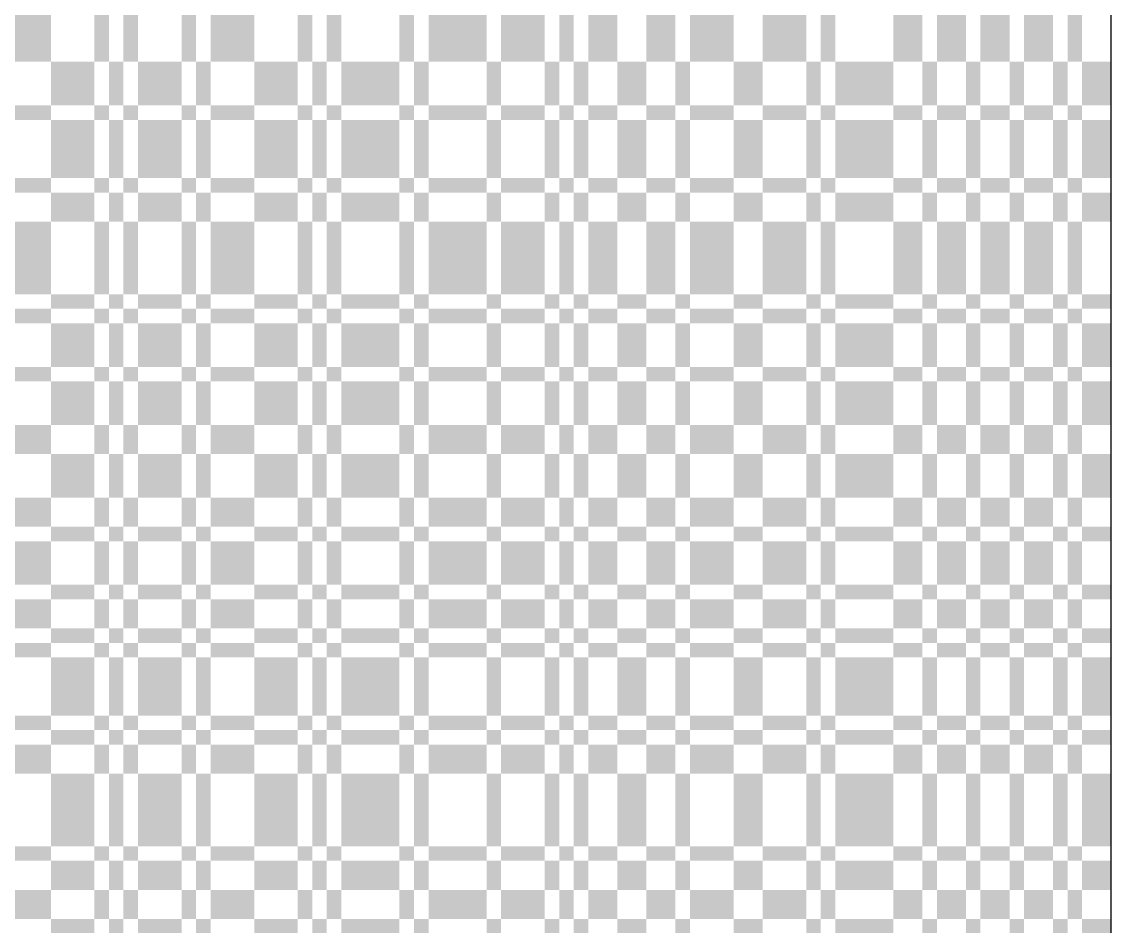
# Model space of a CAD drawing. Extents: x 0 to 10, y 0 to 10.
# Drawn here: x 7.5 to 9, y 5.01 to 6.255 of the extents above; entities that cross this region are included whole.
import ezdxf

# ---------------------------------------------------------------- set-up
doc = ezdxf.new("R2010")
doc.units = 0
doc.header["$MEASUREMENT"] = 0
doc.layers.add('CHROME', color=7, linetype='Continuous')
doc.layers.add('OUTLINE', color=7, linetype='Continuous')

msp = doc.modelspace()

# ---------------------------------------------------------------- linework, layer by layer
at = {"layer": 'CHROME'}
for points in [[(7.46, 6.2), (7.54, 6.2), (7.46, 6.28), (7.54, 6.28)], [(7.6, 6.2), (7.62, 6.2), (7.6, 6.28), (7.62, 6.28)], [(7.64, 6.2), (7.66, 6.2), (7.64, 6.28), (7.66, 6.28)], [(7.72, 6.2), (7.74, 6.2), (7.72, 6.28), (7.74, 6.28)], [(7.76, 6.2), (7.82, 6.2), (7.76, 6.28), (7.82, 6.28)], [(7.88, 6.2), (7.9, 6.2), (7.88, 6.28), (7.9, 6.28)], [(7.92, 6.2), (7.94, 6.2), (7.92, 6.28), (7.94, 6.28)], [(8.02, 6.2), (8.04, 6.2), (8.02, 6.28), (8.04, 6.28)], [(8.06, 6.2), (8.14, 6.2), (8.06, 6.28), (8.14, 6.28)], [(8.16, 6.2), (8.22, 6.2), (8.16, 6.28), (8.22, 6.28)], [(8.24, 6.2), (8.26, 6.2), (8.24, 6.28), (8.26, 6.28)], [(8.28, 6.2), (8.32, 6.2), (8.28, 6.28), (8.32, 6.28)], [(8.36, 6.2), (8.4, 6.2), (8.36, 6.28), (8.4, 6.28)], [(8.42, 6.2), (8.48, 6.2), (8.42, 6.28), (8.48, 6.28)], [(8.52, 6.2), (8.58, 6.2), (8.52, 6.28), (8.58, 6.28)], [(8.6, 6.2), (8.62, 6.2), (8.6, 6.28), (8.62, 6.28)], [(8.7, 6.2), (8.74, 6.2), (8.7, 6.28), (8.74, 6.28)], [(8.76, 6.2), (8.8, 6.2), (8.76, 6.28), (8.8, 6.28)], [(8.82, 6.2), (8.86, 6.2), (8.82, 6.28), (8.86, 6.28)], [(8.88, 6.2), (8.92, 6.2), (8.88, 6.28), (8.92, 6.28)], [(8.94, 6.2), (8.96, 6.2), (8.94, 6.28), (8.96, 6.28)], [(7.54, 6.14), (7.6, 6.14), (7.54, 6.2), (7.6, 6.2)], [(7.62, 6.14), (7.64, 6.14), (7.62, 6.2), (7.64, 6.2)], [(7.66, 6.14), (7.72, 6.14), (7.66, 6.2), (7.72, 6.2)], [(7.74, 6.14), (7.76, 6.14), (7.74, 6.2), (7.76, 6.2)], [(7.82, 6.14), (7.88, 6.14), (7.82, 6.2), (7.88, 6.2)], [(7.9, 6.14), (7.92, 6.14), (7.9, 6.2), (7.92, 6.2)], [(7.94, 6.14), (8.02, 6.14), (7.94, 6.2), (8.02, 6.2)], [(8.04, 6.14), (8.06, 6.14), (8.04, 6.2), (8.06, 6.2)], [(8.14, 6.14), (8.16, 6.14), (8.14, 6.2), (8.16, 6.2)], [(8.22, 6.14), (8.24, 6.14), (8.22, 6.2), (8.24, 6.2)], [(8.26, 6.14), (8.28, 6.14), (8.26, 6.2), (8.28, 6.2)], [(8.32, 6.14), (8.36, 6.14), (8.32, 6.2), (8.36, 6.2)], [(8.4, 6.14), (8.42, 6.14), (8.4, 6.2), (8.42, 6.2)], [(8.48, 6.14), (8.52, 6.14), (8.48, 6.2), (8.52, 6.2)], [(8.58, 6.14), (8.6, 6.14), (8.58, 6.2), (8.6, 6.2)], [(8.62, 6.14), (8.7, 6.14), (8.62, 6.2), (8.7, 6.2)], [(8.74, 6.14), (8.76, 6.14), (8.74, 6.2), (8.76, 6.2)], [(8.8, 6.14), (8.82, 6.14), (8.8, 6.2), (8.82, 6.2)], [(8.86, 6.14), (8.88, 6.14), (8.86, 6.2), (8.88, 6.2)], [(8.92, 6.14), (8.94, 6.14), (8.92, 6.2), (8.94, 6.2)], [(8.96, 6.14), (9, 6.14), (8.96, 6.2), (9, 6.2)], [(7.46, 6.12), (7.54, 6.12), (7.46, 6.14), (7.54, 6.14)], [(7.6, 6.12), (7.62, 6.12), (7.6, 6.14), (7.62, 6.14)], [(7.64, 6.12), (7.66, 6.12), (7.64, 6.14), (7.66, 6.14)], [(7.72, 6.12), (7.74, 6.12), (7.72, 6.14), (7.74, 6.14)], [(7.76, 6.12), (7.82, 6.12), (7.76, 6.14), (7.82, 6.14)], [(7.88, 6.12), (7.9, 6.12), (7.88, 6.14), (7.9, 6.14)], [(7.92, 6.12), (7.94, 6.12), (7.92, 6.14), (7.94, 6.14)], [(8.02, 6.12), (8.04, 6.12), (8.02, 6.14), (8.04, 6.14)], [(8.06, 6.12), (8.14, 6.12), (8.06, 6.14), (8.14, 6.14)], [(8.16, 6.12), (8.22, 6.12), (8.16, 6.14), (8.22, 6.14)], [(8.24, 6.12), (8.26, 6.12), (8.24, 6.14), (8.26, 6.14)], [(8.28, 6.12), (8.32, 6.12), (8.28, 6.14), (8.32, 6.14)], [(8.36, 6.12), (8.4, 6.12), (8.36, 6.14), (8.4, 6.14)], [(8.42, 6.12), (8.48, 6.12), (8.42, 6.14), (8.48, 6.14)], [(8.52, 6.12), (8.58, 6.12), (8.52, 6.14), (8.58, 6.14)], [(8.6, 6.12), (8.62, 6.12), (8.6, 6.14), (8.62, 6.14)], [(8.7, 6.12), (8.74, 6.12), (8.7, 6.14), (8.74, 6.14)], [(8.76, 6.12), (8.8, 6.12), (8.76, 6.14), (8.8, 6.14)], [(8.82, 6.12), (8.86, 6.12), (8.82, 6.14), (8.86, 6.14)], [(8.88, 6.12), (8.92, 6.12), (8.88, 6.14), (8.92, 6.14)], [(8.94, 6.12), (8.96, 6.12), (8.94, 6.14), (8.96, 6.14)], [(7.54, 6.04), (7.6, 6.04), (7.54, 6.12), (7.6, 6.12)], [(7.62, 6.04), (7.64, 6.04), (7.62, 6.12), (7.64, 6.12)], [(7.66, 6.04), (7.72, 6.04), (7.66, 6.12), (7.72, 6.12)], [(7.74, 6.04), (7.76, 6.04), (7.74, 6.12), (7.76, 6.12)], [(7.82, 6.04), (7.88, 6.04), (7.82, 6.12), (7.88, 6.12)], [(7.9, 6.04), (7.92, 6.04), (7.9, 6.12), (7.92, 6.12)], [(7.94, 6.04), (8.02, 6.04), (7.94, 6.12), (8.02, 6.12)], [(8.04, 6.04), (8.06, 6.04), (8.04, 6.12), (8.06, 6.12)], [(8.14, 6.04), (8.16, 6.04), (8.14, 6.12), (8.16, 6.12)], [(8.22, 6.04), (8.24, 6.04), (8.22, 6.12), (8.24, 6.12)], [(8.26, 6.04), (8.28, 6.04), (8.26, 6.12), (8.28, 6.12)], [(8.32, 6.04), (8.36, 6.04), (8.32, 6.12), (8.36, 6.12)], [(8.4, 6.04), (8.42, 6.04), (8.4, 6.12), (8.42, 6.12)], [(8.48, 6.04), (8.52, 6.04), (8.48, 6.12), (8.52, 6.12)], [(8.58, 6.04), (8.6, 6.04), (8.58, 6.12), (8.6, 6.12)], [(8.62, 6.04), (8.7, 6.04), (8.62, 6.12), (8.7, 6.12)], [(8.74, 6.04), (8.76, 6.04), (8.74, 6.12), (8.76, 6.12)], [(8.8, 6.04), (8.82, 6.04), (8.8, 6.12), (8.82, 6.12)], [(8.86, 6.04), (8.88, 6.04), (8.86, 6.12), (8.88, 6.12)], [(8.92, 6.04), (8.94, 6.04), (8.92, 6.12), (8.94, 6.12)], [(8.96, 6.04), (9, 6.04), (8.96, 6.12), (9, 6.12)], [(7.46, 6.02), (7.54, 6.02), (7.46, 6.04), (7.54, 6.04)], [(7.6, 6.02), (7.62, 6.02), (7.6, 6.04), (7.62, 6.04)], [(7.64, 6.02), (7.66, 6.02), (7.64, 6.04), (7.66, 6.04)], [(7.72, 6.02), (7.74, 6.02), (7.72, 6.04), (7.74, 6.04)], [(7.76, 6.02), (7.82, 6.02), (7.76, 6.04), (7.82, 6.04)], [(7.88, 6.02), (7.9, 6.02), (7.88, 6.04), (7.9, 6.04)], [(7.92, 6.02), (7.94, 6.02), (7.92, 6.04), (7.94, 6.04)], [(8.02, 6.02), (8.04, 6.02), (8.02, 6.04), (8.04, 6.04)], [(8.06, 6.02), (8.14, 6.02), (8.06, 6.04), (8.14, 6.04)], [(8.16, 6.02), (8.22, 6.02), (8.16, 6.04), (8.22, 6.04)], [(8.24, 6.02), (8.26, 6.02), (8.24, 6.04), (8.26, 6.04)], [(8.28, 6.02), (8.32, 6.02), (8.28, 6.04), (8.32, 6.04)], [(8.36, 6.02), (8.4, 6.02), (8.36, 6.04), (8.4, 6.04)], [(8.42, 6.02), (8.48, 6.02), (8.42, 6.04), (8.48, 6.04)], [(8.52, 6.02), (8.58, 6.02), (8.52, 6.04), (8.58, 6.04)], [(8.6, 6.02), (8.62, 6.02), (8.6, 6.04), (8.62, 6.04)], [(8.7, 6.02), (8.74, 6.02), (8.7, 6.04), (8.74, 6.04)], [(8.76, 6.02), (8.8, 6.02), (8.76, 6.04), (8.8, 6.04)], [(8.82, 6.02), (8.86, 6.02), (8.82, 6.04), (8.86, 6.04)], [(8.88, 6.02), (8.92, 6.02), (8.88, 6.04), (8.92, 6.04)], [(8.94, 6.02), (8.96, 6.02), (8.94, 6.04), (8.96, 6.04)], [(7.54, 5.98), (7.6, 5.98), (7.54, 6.02), (7.6, 6.02)], [(7.62, 5.98), (7.64, 5.98), (7.62, 6.02), (7.64, 6.02)], [(7.66, 5.98), (7.72, 5.98), (7.66, 6.02), (7.72, 6.02)], [(7.74, 5.98), (7.76, 5.98), (7.74, 6.02), (7.76, 6.02)], [(7.82, 5.98), (7.88, 5.98), (7.82, 6.02), (7.88, 6.02)], [(7.9, 5.98), (7.92, 5.98), (7.9, 6.02), (7.92, 6.02)], [(7.94, 5.98), (8.02, 5.98), (7.94, 6.02), (8.02, 6.02)], [(8.04, 5.98), (8.06, 5.98), (8.04, 6.02), (8.06, 6.02)], [(8.14, 5.98), (8.16, 5.98), (8.14, 6.02), (8.16, 6.02)], [(8.22, 5.98), (8.24, 5.98), (8.22, 6.02), (8.24, 6.02)], [(8.26, 5.98), (8.28, 5.98), (8.26, 6.02), (8.28, 6.02)], [(8.32, 5.98), (8.36, 5.98), (8.32, 6.02), (8.36, 6.02)], [(8.4, 5.98), (8.42, 5.98), (8.4, 6.02), (8.42, 6.02)], [(8.48, 5.98), (8.52, 5.98), (8.48, 6.02), (8.52, 6.02)], [(8.58, 5.98), (8.6, 5.98), (8.58, 6.02), (8.6, 6.02)], [(8.62, 5.98), (8.7, 5.98), (8.62, 6.02), (8.7, 6.02)], [(8.74, 5.98), (8.76, 5.98), (8.74, 6.02), (8.76, 6.02)], [(8.8, 5.98), (8.82, 5.98), (8.8, 6.02), (8.82, 6.02)], [(8.86, 5.98), (8.88, 5.98), (8.86, 6.02), (8.88, 6.02)], [(8.92, 5.98), (8.94, 5.98), (8.92, 6.02), (8.94, 6.02)], [(8.96, 5.98), (9, 5.98), (8.96, 6.02), (9, 6.02)], [(7.46, 5.88), (7.54, 5.88), (7.46, 5.98), (7.54, 5.98)], [(7.6, 5.88), (7.62, 5.88), (7.6, 5.98), (7.62, 5.98)], [(7.64, 5.88), (7.66, 5.88), (7.64, 5.98), (7.66, 5.98)], [(7.72, 5.88), (7.74, 5.88), (7.72, 5.98), (7.74, 5.98)], [(7.76, 5.88), (7.82, 5.88), (7.76, 5.98), (7.82, 5.98)], [(7.88, 5.88), (7.9, 5.88), (7.88, 5.98), (7.9, 5.98)], [(7.92, 5.88), (7.94, 5.88), (7.92, 5.98), (7.94, 5.98)], [(8.02, 5.88), (8.04, 5.88), (8.02, 5.98), (8.04, 5.98)], [(8.06, 5.88), (8.14, 5.88), (8.06, 5.98), (8.14, 5.98)], [(8.16, 5.88), (8.22, 5.88), (8.16, 5.98), (8.22, 5.98)], [(8.24, 5.88), (8.26, 5.88), (8.24, 5.98), (8.26, 5.98)], [(8.28, 5.88), (8.32, 5.88), (8.28, 5.98), (8.32, 5.98)], [(8.36, 5.88), (8.4, 5.88), (8.36, 5.98), (8.4, 5.98)], [(8.42, 5.88), (8.48, 5.88), (8.42, 5.98), (8.48, 5.98)], [(8.52, 5.88), (8.58, 5.88), (8.52, 5.98), (8.58, 5.98)], [(8.6, 5.88), (8.62, 5.88), (8.6, 5.98), (8.62, 5.98)], [(8.7, 5.88), (8.74, 5.88), (8.7, 5.98), (8.74, 5.98)], [(8.76, 5.88), (8.8, 5.88), (8.76, 5.98), (8.8, 5.98)], [(8.82, 5.88), (8.86, 5.88), (8.82, 5.98), (8.86, 5.98)], [(8.88, 5.88), (8.92, 5.88), (8.88, 5.98), (8.92, 5.98)], [(8.94, 5.88), (8.96, 5.88), (8.94, 5.98), (8.96, 5.98)], [(7.54, 5.86), (7.6, 5.86), (7.54, 5.88), (7.6, 5.88)], [(7.62, 5.86), (7.64, 5.86), (7.62, 5.88), (7.64, 5.88)], [(7.66, 5.86), (7.72, 5.86), (7.66, 5.88), (7.72, 5.88)], [(7.74, 5.86), (7.76, 5.86), (7.74, 5.88), (7.76, 5.88)], [(7.82, 5.86), (7.88, 5.86), (7.82, 5.88), (7.88, 5.88)], [(7.9, 5.86), (7.92, 5.86), (7.9, 5.88), (7.92, 5.88)], [(7.94, 5.86), (8.02, 5.86), (7.94, 5.88), (8.02, 5.88)], [(8.04, 5.86), (8.06, 5.86), (8.04, 5.88), (8.06, 5.88)], [(8.14, 5.86), (8.16, 5.86), (8.14, 5.88), (8.16, 5.88)], [(8.22, 5.86), (8.24, 5.86), (8.22, 5.88), (8.24, 5.88)], [(8.26, 5.86), (8.28, 5.86), (8.26, 5.88), (8.28, 5.88)], [(8.32, 5.86), (8.36, 5.86), (8.32, 5.88), (8.36, 5.88)], [(8.4, 5.86), (8.42, 5.86), (8.4, 5.88), (8.42, 5.88)], [(8.48, 5.86), (8.52, 5.86), (8.48, 5.88), (8.52, 5.88)], [(8.58, 5.86), (8.6, 5.86), (8.58, 5.88), (8.6, 5.88)], [(8.62, 5.86), (8.7, 5.86), (8.62, 5.88), (8.7, 5.88)], [(8.74, 5.86), (8.76, 5.86), (8.74, 5.88), (8.76, 5.88)], [(8.8, 5.86), (8.82, 5.86), (8.8, 5.88), (8.82, 5.88)], [(8.86, 5.86), (8.88, 5.86), (8.86, 5.88), (8.88, 5.88)], [(8.92, 5.86), (8.94, 5.86), (8.92, 5.88), (8.94, 5.88)], [(8.96, 5.86), (9, 5.86), (8.96, 5.88), (9, 5.88)], [(7.46, 5.84), (7.54, 5.84), (7.46, 5.86), (7.54, 5.86)], [(7.6, 5.84), (7.62, 5.84), (7.6, 5.86), (7.62, 5.86)], [(7.64, 5.84), (7.66, 5.84), (7.64, 5.86), (7.66, 5.86)], [(7.72, 5.84), (7.74, 5.84), (7.72, 5.86), (7.74, 5.86)], [(7.76, 5.84), (7.82, 5.84), (7.76, 5.86), (7.82, 5.86)], [(7.88, 5.84), (7.9, 5.84), (7.88, 5.86), (7.9, 5.86)], [(7.92, 5.84), (7.94, 5.84), (7.92, 5.86), (7.94, 5.86)], [(8.02, 5.84), (8.04, 5.84), (8.02, 5.86), (8.04, 5.86)], [(8.06, 5.84), (8.14, 5.84), (8.06, 5.86), (8.14, 5.86)], [(8.16, 5.84), (8.22, 5.84), (8.16, 5.86), (8.22, 5.86)], [(8.24, 5.84), (8.26, 5.84), (8.24, 5.86), (8.26, 5.86)], [(8.28, 5.84), (8.32, 5.84), (8.28, 5.86), (8.32, 5.86)], [(8.36, 5.84), (8.4, 5.84), (8.36, 5.86), (8.4, 5.86)], [(8.42, 5.84), (8.48, 5.84), (8.42, 5.86), (8.48, 5.86)], [(8.52, 5.84), (8.58, 5.84), (8.52, 5.86), (8.58, 5.86)], [(8.6, 5.84), (8.62, 5.84), (8.6, 5.86), (8.62, 5.86)], [(8.7, 5.84), (8.74, 5.84), (8.7, 5.86), (8.74, 5.86)], [(8.76, 5.84), (8.8, 5.84), (8.76, 5.86), (8.8, 5.86)], [(8.82, 5.84), (8.86, 5.84), (8.82, 5.86), (8.86, 5.86)], [(8.88, 5.84), (8.92, 5.84), (8.88, 5.86), (8.92, 5.86)], [(8.94, 5.84), (8.96, 5.84), (8.94, 5.86), (8.96, 5.86)], [(7.54, 5.78), (7.6, 5.78), (7.54, 5.84), (7.6, 5.84)], [(7.62, 5.78), (7.64, 5.78), (7.62, 5.84), (7.64, 5.84)], [(7.66, 5.78), (7.72, 5.78), (7.66, 5.84), (7.72, 5.84)], [(7.74, 5.78), (7.76, 5.78), (7.74, 5.84), (7.76, 5.84)], [(7.82, 5.78), (7.88, 5.78), (7.82, 5.84), (7.88, 5.84)], [(7.9, 5.78), (7.92, 5.78), (7.9, 5.84), (7.92, 5.84)], [(7.94, 5.78), (8.02, 5.78), (7.94, 5.84), (8.02, 5.84)], [(8.04, 5.78), (8.06, 5.78), (8.04, 5.84), (8.06, 5.84)], [(8.14, 5.78), (8.16, 5.78), (8.14, 5.84), (8.16, 5.84)], [(8.22, 5.78), (8.24, 5.78), (8.22, 5.84), (8.24, 5.84)], [(8.26, 5.78), (8.28, 5.78), (8.26, 5.84), (8.28, 5.84)], [(8.32, 5.78), (8.36, 5.78), (8.32, 5.84), (8.36, 5.84)], [(8.4, 5.78), (8.42, 5.78), (8.4, 5.84), (8.42, 5.84)], [(8.48, 5.78), (8.52, 5.78), (8.48, 5.84), (8.52, 5.84)], [(8.58, 5.78), (8.6, 5.78), (8.58, 5.84), (8.6, 5.84)], [(8.62, 5.78), (8.7, 5.78), (8.62, 5.84), (8.7, 5.84)], [(8.74, 5.78), (8.76, 5.78), (8.74, 5.84), (8.76, 5.84)], [(8.8, 5.78), (8.82, 5.78), (8.8, 5.84), (8.82, 5.84)], [(8.86, 5.78), (8.88, 5.78), (8.86, 5.84), (8.88, 5.84)], [(8.92, 5.78), (8.94, 5.78), (8.92, 5.84), (8.94, 5.84)], [(8.96, 5.78), (9, 5.78), (8.96, 5.84), (9, 5.84)], [(7.46, 5.76), (7.54, 5.76), (7.46, 5.78), (7.54, 5.78)], [(7.6, 5.76), (7.62, 5.76), (7.6, 5.78), (7.62, 5.78)], [(7.64, 5.76), (7.66, 5.76), (7.64, 5.78), (7.66, 5.78)], [(7.72, 5.76), (7.74, 5.76), (7.72, 5.78), (7.74, 5.78)], [(7.76, 5.76), (7.82, 5.76), (7.76, 5.78), (7.82, 5.78)], [(7.88, 5.76), (7.9, 5.76), (7.88, 5.78), (7.9, 5.78)], [(7.92, 5.76), (7.94, 5.76), (7.92, 5.78), (7.94, 5.78)], [(8.02, 5.76), (8.04, 5.76), (8.02, 5.78), (8.04, 5.78)], [(8.06, 5.76), (8.14, 5.76), (8.06, 5.78), (8.14, 5.78)], [(8.16, 5.76), (8.22, 5.76), (8.16, 5.78), (8.22, 5.78)], [(8.24, 5.76), (8.26, 5.76), (8.24, 5.78), (8.26, 5.78)], [(8.28, 5.76), (8.32, 5.76), (8.28, 5.78), (8.32, 5.78)], [(8.36, 5.76), (8.4, 5.76), (8.36, 5.78), (8.4, 5.78)], [(8.42, 5.76), (8.48, 5.76), (8.42, 5.78), (8.48, 5.78)], [(8.52, 5.76), (8.58, 5.76), (8.52, 5.78), (8.58, 5.78)], [(8.6, 5.76), (8.62, 5.76), (8.6, 5.78), (8.62, 5.78)], [(8.7, 5.76), (8.74, 5.76), (8.7, 5.78), (8.74, 5.78)], [(8.76, 5.76), (8.8, 5.76), (8.76, 5.78), (8.8, 5.78)], [(8.82, 5.76), (8.86, 5.76), (8.82, 5.78), (8.86, 5.78)], [(8.88, 5.76), (8.92, 5.76), (8.88, 5.78), (8.92, 5.78)], [(8.94, 5.76), (8.96, 5.76), (8.94, 5.78), (8.96, 5.78)], [(7.54, 5.7), (7.6, 5.7), (7.54, 5.76), (7.6, 5.76)], [(7.62, 5.7), (7.64, 5.7), (7.62, 5.76), (7.64, 5.76)], [(7.66, 5.7), (7.72, 5.7), (7.66, 5.76), (7.72, 5.76)], [(7.74, 5.7), (7.76, 5.7), (7.74, 5.76), (7.76, 5.76)], [(7.82, 5.7), (7.88, 5.7), (7.82, 5.76), (7.88, 5.76)], [(7.9, 5.7), (7.92, 5.7), (7.9, 5.76), (7.92, 5.76)], [(7.94, 5.7), (8.02, 5.7), (7.94, 5.76), (8.02, 5.76)], [(8.04, 5.7), (8.06, 5.7), (8.04, 5.76), (8.06, 5.76)], [(8.14, 5.7), (8.16, 5.7), (8.14, 5.76), (8.16, 5.76)], [(8.22, 5.7), (8.24, 5.7), (8.22, 5.76), (8.24, 5.76)], [(8.26, 5.7), (8.28, 5.7), (8.26, 5.76), (8.28, 5.76)], [(8.32, 5.7), (8.36, 5.7), (8.32, 5.76), (8.36, 5.76)], [(8.4, 5.7), (8.42, 5.7), (8.4, 5.76), (8.42, 5.76)], [(8.48, 5.7), (8.52, 5.7), (8.48, 5.76), (8.52, 5.76)], [(8.58, 5.7), (8.6, 5.7), (8.58, 5.76), (8.6, 5.76)], [(8.62, 5.7), (8.7, 5.7), (8.62, 5.76), (8.7, 5.76)], [(8.74, 5.7), (8.76, 5.7), (8.74, 5.76), (8.76, 5.76)], [(8.8, 5.7), (8.82, 5.7), (8.8, 5.76), (8.82, 5.76)], [(8.86, 5.7), (8.88, 5.7), (8.86, 5.76), (8.88, 5.76)], [(8.92, 5.7), (8.94, 5.7), (8.92, 5.76), (8.94, 5.76)], [(8.96, 5.7), (9, 5.7), (8.96, 5.76), (9, 5.76)], [(7.46, 5.66), (7.54, 5.66), (7.46, 5.7), (7.54, 5.7)], [(7.6, 5.66), (7.62, 5.66), (7.6, 5.7), (7.62, 5.7)], [(7.64, 5.66), (7.66, 5.66), (7.64, 5.7), (7.66, 5.7)], [(7.72, 5.66), (7.74, 5.66), (7.72, 5.7), (7.74, 5.7)], [(7.76, 5.66), (7.82, 5.66), (7.76, 5.7), (7.82, 5.7)], [(7.88, 5.66), (7.9, 5.66), (7.88, 5.7), (7.9, 5.7)], [(7.92, 5.66), (7.94, 5.66), (7.92, 5.7), (7.94, 5.7)], [(8.02, 5.66), (8.04, 5.66), (8.02, 5.7), (8.04, 5.7)], [(8.06, 5.66), (8.14, 5.66), (8.06, 5.7), (8.14, 5.7)], [(8.16, 5.66), (8.22, 5.66), (8.16, 5.7), (8.22, 5.7)], [(8.24, 5.66), (8.26, 5.66), (8.24, 5.7), (8.26, 5.7)], [(8.28, 5.66), (8.32, 5.66), (8.28, 5.7), (8.32, 5.7)], [(8.36, 5.66), (8.4, 5.66), (8.36, 5.7), (8.4, 5.7)], [(8.42, 5.66), (8.48, 5.66), (8.42, 5.7), (8.48, 5.7)], [(8.52, 5.66), (8.58, 5.66), (8.52, 5.7), (8.58, 5.7)], [(8.6, 5.66), (8.62, 5.66), (8.6, 5.7), (8.62, 5.7)], [(8.7, 5.66), (8.74, 5.66), (8.7, 5.7), (8.74, 5.7)], [(8.76, 5.66), (8.8, 5.66), (8.76, 5.7), (8.8, 5.7)], [(8.82, 5.66), (8.86, 5.66), (8.82, 5.7), (8.86, 5.7)], [(8.88, 5.66), (8.92, 5.66), (8.88, 5.7), (8.92, 5.7)], [(8.94, 5.66), (8.96, 5.66), (8.94, 5.7), (8.96, 5.7)], [(7.54, 5.6), (7.6, 5.6), (7.54, 5.66), (7.6, 5.66)], [(7.62, 5.6), (7.64, 5.6), (7.62, 5.66), (7.64, 5.66)], [(7.66, 5.6), (7.72, 5.6), (7.66, 5.66), (7.72, 5.66)], [(7.74, 5.6), (7.76, 5.6), (7.74, 5.66), (7.76, 5.66)], [(7.82, 5.6), (7.88, 5.6), (7.82, 5.66), (7.88, 5.66)], [(7.9, 5.6), (7.92, 5.6), (7.9, 5.66), (7.92, 5.66)], [(7.94, 5.6), (8.02, 5.6), (7.94, 5.66), (8.02, 5.66)], [(8.04, 5.6), (8.06, 5.6), (8.04, 5.66), (8.06, 5.66)], [(8.14, 5.6), (8.16, 5.6), (8.14, 5.66), (8.16, 5.66)], [(8.22, 5.6), (8.24, 5.6), (8.22, 5.66), (8.24, 5.66)], [(8.26, 5.6), (8.28, 5.6), (8.26, 5.66), (8.28, 5.66)], [(8.32, 5.6), (8.36, 5.6), (8.32, 5.66), (8.36, 5.66)], [(8.4, 5.6), (8.42, 5.6), (8.4, 5.66), (8.42, 5.66)], [(8.48, 5.6), (8.52, 5.6), (8.48, 5.66), (8.52, 5.66)], [(8.58, 5.6), (8.6, 5.6), (8.58, 5.66), (8.6, 5.66)], [(8.62, 5.6), (8.7, 5.6), (8.62, 5.66), (8.7, 5.66)], [(8.74, 5.6), (8.76, 5.6), (8.74, 5.66), (8.76, 5.66)], [(8.8, 5.6), (8.82, 5.6), (8.8, 5.66), (8.82, 5.66)], [(8.86, 5.6), (8.88, 5.6), (8.86, 5.66), (8.88, 5.66)], [(8.92, 5.6), (8.94, 5.6), (8.92, 5.66), (8.94, 5.66)], [(8.96, 5.6), (9, 5.6), (8.96, 5.66), (9, 5.66)], [(7.46, 5.56), (7.54, 5.56), (7.46, 5.6), (7.54, 5.6)], [(7.6, 5.56), (7.62, 5.56), (7.6, 5.6), (7.62, 5.6)], [(7.64, 5.56), (7.66, 5.56), (7.64, 5.6), (7.66, 5.6)], [(7.72, 5.56), (7.74, 5.56), (7.72, 5.6), (7.74, 5.6)], [(7.76, 5.56), (7.82, 5.56), (7.76, 5.6), (7.82, 5.6)], [(7.88, 5.56), (7.9, 5.56), (7.88, 5.6), (7.9, 5.6)], [(7.92, 5.56), (7.94, 5.56), (7.92, 5.6), (7.94, 5.6)], [(8.02, 5.56), (8.04, 5.56), (8.02, 5.6), (8.04, 5.6)], [(8.06, 5.56), (8.14, 5.56), (8.06, 5.6), (8.14, 5.6)], [(8.16, 5.56), (8.22, 5.56), (8.16, 5.6), (8.22, 5.6)], [(8.24, 5.56), (8.26, 5.56), (8.24, 5.6), (8.26, 5.6)], [(8.28, 5.56), (8.32, 5.56), (8.28, 5.6), (8.32, 5.6)], [(8.36, 5.56), (8.4, 5.56), (8.36, 5.6), (8.4, 5.6)], [(8.42, 5.56), (8.48, 5.56), (8.42, 5.6), (8.48, 5.6)], [(8.52, 5.56), (8.58, 5.56), (8.52, 5.6), (8.58, 5.6)], [(8.6, 5.56), (8.62, 5.56), (8.6, 5.6), (8.62, 5.6)], [(8.7, 5.56), (8.74, 5.56), (8.7, 5.6), (8.74, 5.6)], [(8.76, 5.56), (8.8, 5.56), (8.76, 5.6), (8.8, 5.6)], [(8.82, 5.56), (8.86, 5.56), (8.82, 5.6), (8.86, 5.6)], [(8.88, 5.56), (8.92, 5.56), (8.88, 5.6), (8.92, 5.6)], [(8.94, 5.56), (8.96, 5.56), (8.94, 5.6), (8.96, 5.6)], [(7.54, 5.54), (7.6, 5.54), (7.54, 5.56), (7.6, 5.56)], [(7.62, 5.54), (7.64, 5.54), (7.62, 5.56), (7.64, 5.56)], [(7.66, 5.54), (7.72, 5.54), (7.66, 5.56), (7.72, 5.56)], [(7.74, 5.54), (7.76, 5.54), (7.74, 5.56), (7.76, 5.56)], [(7.82, 5.54), (7.88, 5.54), (7.82, 5.56), (7.88, 5.56)], [(7.9, 5.54), (7.92, 5.54), (7.9, 5.56), (7.92, 5.56)], [(7.94, 5.54), (8.02, 5.54), (7.94, 5.56), (8.02, 5.56)], [(8.04, 5.54), (8.06, 5.54), (8.04, 5.56), (8.06, 5.56)], [(8.14, 5.54), (8.16, 5.54), (8.14, 5.56), (8.16, 5.56)], [(8.22, 5.54), (8.24, 5.54), (8.22, 5.56), (8.24, 5.56)], [(8.26, 5.54), (8.28, 5.54), (8.26, 5.56), (8.28, 5.56)], [(8.32, 5.54), (8.36, 5.54), (8.32, 5.56), (8.36, 5.56)], [(8.4, 5.54), (8.42, 5.54), (8.4, 5.56), (8.42, 5.56)], [(8.48, 5.54), (8.52, 5.54), (8.48, 5.56), (8.52, 5.56)], [(8.58, 5.54), (8.6, 5.54), (8.58, 5.56), (8.6, 5.56)], [(8.62, 5.54), (8.7, 5.54), (8.62, 5.56), (8.7, 5.56)], [(8.74, 5.54), (8.76, 5.54), (8.74, 5.56), (8.76, 5.56)], [(8.8, 5.54), (8.82, 5.54), (8.8, 5.56), (8.82, 5.56)], [(8.86, 5.54), (8.88, 5.54), (8.86, 5.56), (8.88, 5.56)], [(8.92, 5.54), (8.94, 5.54), (8.92, 5.56), (8.94, 5.56)], [(8.96, 5.54), (9, 5.54), (8.96, 5.56), (9, 5.56)], [(7.46, 5.48), (7.54, 5.48), (7.46, 5.54), (7.54, 5.54)], [(7.6, 5.48), (7.62, 5.48), (7.6, 5.54), (7.62, 5.54)], [(7.64, 5.48), (7.66, 5.48), (7.64, 5.54), (7.66, 5.54)], [(7.72, 5.48), (7.74, 5.48), (7.72, 5.54), (7.74, 5.54)], [(7.76, 5.48), (7.82, 5.48), (7.76, 5.54), (7.82, 5.54)], [(7.88, 5.48), (7.9, 5.48), (7.88, 5.54), (7.9, 5.54)], [(7.92, 5.48), (7.94, 5.48), (7.92, 5.54), (7.94, 5.54)], [(8.02, 5.48), (8.04, 5.48), (8.02, 5.54), (8.04, 5.54)], [(8.06, 5.48), (8.14, 5.48), (8.06, 5.54), (8.14, 5.54)], [(8.16, 5.48), (8.22, 5.48), (8.16, 5.54), (8.22, 5.54)], [(8.24, 5.48), (8.26, 5.48), (8.24, 5.54), (8.26, 5.54)], [(8.28, 5.48), (8.32, 5.48), (8.28, 5.54), (8.32, 5.54)], [(8.36, 5.48), (8.4, 5.48), (8.36, 5.54), (8.4, 5.54)], [(8.42, 5.48), (8.48, 5.48), (8.42, 5.54), (8.48, 5.54)], [(8.52, 5.48), (8.58, 5.48), (8.52, 5.54), (8.58, 5.54)], [(8.6, 5.48), (8.62, 5.48), (8.6, 5.54), (8.62, 5.54)], [(8.7, 5.48), (8.74, 5.48), (8.7, 5.54), (8.74, 5.54)], [(8.76, 5.48), (8.8, 5.48), (8.76, 5.54), (8.8, 5.54)], [(8.82, 5.48), (8.86, 5.48), (8.82, 5.54), (8.86, 5.54)], [(8.88, 5.48), (8.92, 5.48), (8.88, 5.54), (8.92, 5.54)], [(8.94, 5.48), (8.96, 5.48), (8.94, 5.54), (8.96, 5.54)], [(7.54, 5.46), (7.6, 5.46), (7.54, 5.48), (7.6, 5.48)], [(7.62, 5.46), (7.64, 5.46), (7.62, 5.48), (7.64, 5.48)], [(7.66, 5.46), (7.72, 5.46), (7.66, 5.48), (7.72, 5.48)], [(7.74, 5.46), (7.76, 5.46), (7.74, 5.48), (7.76, 5.48)], [(7.82, 5.46), (7.88, 5.46), (7.82, 5.48), (7.88, 5.48)], [(7.9, 5.46), (7.92, 5.46), (7.9, 5.48), (7.92, 5.48)], [(7.94, 5.46), (8.02, 5.46), (7.94, 5.48), (8.02, 5.48)], [(8.04, 5.46), (8.06, 5.46), (8.04, 5.48), (8.06, 5.48)], [(8.14, 5.46), (8.16, 5.46), (8.14, 5.48), (8.16, 5.48)], [(8.22, 5.46), (8.24, 5.46), (8.22, 5.48), (8.24, 5.48)], [(8.26, 5.46), (8.28, 5.46), (8.26, 5.48), (8.28, 5.48)], [(8.32, 5.46), (8.36, 5.46), (8.32, 5.48), (8.36, 5.48)], [(8.4, 5.46), (8.42, 5.46), (8.4, 5.48), (8.42, 5.48)], [(8.48, 5.46), (8.52, 5.46), (8.48, 5.48), (8.52, 5.48)], [(8.58, 5.46), (8.6, 5.46), (8.58, 5.48), (8.6, 5.48)], [(8.62, 5.46), (8.7, 5.46), (8.62, 5.48), (8.7, 5.48)], [(8.74, 5.46), (8.76, 5.46), (8.74, 5.48), (8.76, 5.48)], [(8.8, 5.46), (8.82, 5.46), (8.8, 5.48), (8.82, 5.48)], [(8.86, 5.46), (8.88, 5.46), (8.86, 5.48), (8.88, 5.48)], [(8.92, 5.46), (8.94, 5.46), (8.92, 5.48), (8.94, 5.48)], [(8.96, 5.46), (9, 5.46), (8.96, 5.48), (9, 5.48)], [(7.46, 5.42), (7.54, 5.42), (7.46, 5.46), (7.54, 5.46)], [(7.6, 5.42), (7.62, 5.42), (7.6, 5.46), (7.62, 5.46)], [(7.64, 5.42), (7.66, 5.42), (7.64, 5.46), (7.66, 5.46)], [(7.72, 5.42), (7.74, 5.42), (7.72, 5.46), (7.74, 5.46)], [(7.76, 5.42), (7.82, 5.42), (7.76, 5.46), (7.82, 5.46)], [(7.88, 5.42), (7.9, 5.42), (7.88, 5.46), (7.9, 5.46)], [(7.92, 5.42), (7.94, 5.42), (7.92, 5.46), (7.94, 5.46)], [(8.02, 5.42), (8.04, 5.42), (8.02, 5.46), (8.04, 5.46)], [(8.06, 5.42), (8.14, 5.42), (8.06, 5.46), (8.14, 5.46)], [(8.16, 5.42), (8.22, 5.42), (8.16, 5.46), (8.22, 5.46)], [(8.24, 5.42), (8.26, 5.42), (8.24, 5.46), (8.26, 5.46)], [(8.28, 5.42), (8.32, 5.42), (8.28, 5.46), (8.32, 5.46)], [(8.36, 5.42), (8.4, 5.42), (8.36, 5.46), (8.4, 5.46)], [(8.42, 5.42), (8.48, 5.42), (8.42, 5.46), (8.48, 5.46)], [(8.52, 5.42), (8.58, 5.42), (8.52, 5.46), (8.58, 5.46)], [(8.6, 5.42), (8.62, 5.42), (8.6, 5.46), (8.62, 5.46)], [(8.7, 5.42), (8.74, 5.42), (8.7, 5.46), (8.74, 5.46)], [(8.76, 5.42), (8.8, 5.42), (8.76, 5.46), (8.8, 5.46)], [(8.82, 5.42), (8.86, 5.42), (8.82, 5.46), (8.86, 5.46)], [(8.88, 5.42), (8.92, 5.42), (8.88, 5.46), (8.92, 5.46)], [(8.94, 5.42), (8.96, 5.42), (8.94, 5.46), (8.96, 5.46)], [(7.54, 5.4), (7.6, 5.4), (7.54, 5.42), (7.6, 5.42)], [(7.62, 5.4), (7.64, 5.4), (7.62, 5.42), (7.64, 5.42)], [(7.66, 5.4), (7.72, 5.4), (7.66, 5.42), (7.72, 5.42)], [(7.74, 5.4), (7.76, 5.4), (7.74, 5.42), (7.76, 5.42)], [(7.82, 5.4), (7.88, 5.4), (7.82, 5.42), (7.88, 5.42)], [(7.9, 5.4), (7.92, 5.4), (7.9, 5.42), (7.92, 5.42)], [(7.94, 5.4), (8.02, 5.4), (7.94, 5.42), (8.02, 5.42)], [(8.04, 5.4), (8.06, 5.4), (8.04, 5.42), (8.06, 5.42)], [(8.14, 5.4), (8.16, 5.4), (8.14, 5.42), (8.16, 5.42)], [(8.22, 5.4), (8.24, 5.4), (8.22, 5.42), (8.24, 5.42)], [(8.26, 5.4), (8.28, 5.4), (8.26, 5.42), (8.28, 5.42)], [(8.32, 5.4), (8.36, 5.4), (8.32, 5.42), (8.36, 5.42)], [(8.4, 5.4), (8.42, 5.4), (8.4, 5.42), (8.42, 5.42)], [(8.48, 5.4), (8.52, 5.4), (8.48, 5.42), (8.52, 5.42)], [(8.58, 5.4), (8.6, 5.4), (8.58, 5.42), (8.6, 5.42)], [(8.62, 5.4), (8.7, 5.4), (8.62, 5.42), (8.7, 5.42)], [(8.74, 5.4), (8.76, 5.4), (8.74, 5.42), (8.76, 5.42)], [(8.8, 5.4), (8.82, 5.4), (8.8, 5.42), (8.82, 5.42)], [(8.86, 5.4), (8.88, 5.4), (8.86, 5.42), (8.88, 5.42)], [(8.92, 5.4), (8.94, 5.4), (8.92, 5.42), (8.94, 5.42)], [(8.96, 5.4), (9, 5.4), (8.96, 5.42), (9, 5.42)], [(7.46, 5.38), (7.54, 5.38), (7.46, 5.4), (7.54, 5.4)], [(7.6, 5.38), (7.62, 5.38), (7.6, 5.4), (7.62, 5.4)], [(7.64, 5.38), (7.66, 5.38), (7.64, 5.4), (7.66, 5.4)], [(7.72, 5.38), (7.74, 5.38), (7.72, 5.4), (7.74, 5.4)], [(7.76, 5.38), (7.82, 5.38), (7.76, 5.4), (7.82, 5.4)], [(7.88, 5.38), (7.9, 5.38), (7.88, 5.4), (7.9, 5.4)], [(7.92, 5.38), (7.94, 5.38), (7.92, 5.4), (7.94, 5.4)], [(8.02, 5.38), (8.04, 5.38), (8.02, 5.4), (8.04, 5.4)], [(8.06, 5.38), (8.14, 5.38), (8.06, 5.4), (8.14, 5.4)], [(8.16, 5.38), (8.22, 5.38), (8.16, 5.4), (8.22, 5.4)], [(8.24, 5.38), (8.26, 5.38), (8.24, 5.4), (8.26, 5.4)], [(8.28, 5.38), (8.32, 5.38), (8.28, 5.4), (8.32, 5.4)], [(8.36, 5.38), (8.4, 5.38), (8.36, 5.4), (8.4, 5.4)], [(8.42, 5.38), (8.48, 5.38), (8.42, 5.4), (8.48, 5.4)], [(8.52, 5.38), (8.58, 5.38), (8.52, 5.4), (8.58, 5.4)], [(8.6, 5.38), (8.62, 5.38), (8.6, 5.4), (8.62, 5.4)], [(8.7, 5.38), (8.74, 5.38), (8.7, 5.4), (8.74, 5.4)], [(8.76, 5.38), (8.8, 5.38), (8.76, 5.4), (8.8, 5.4)], [(8.82, 5.38), (8.86, 5.38), (8.82, 5.4), (8.86, 5.4)], [(8.88, 5.38), (8.92, 5.38), (8.88, 5.4), (8.92, 5.4)], [(8.94, 5.38), (8.96, 5.38), (8.94, 5.4), (8.96, 5.4)], [(7.54, 5.3), (7.6, 5.3), (7.54, 5.38), (7.6, 5.38)], [(7.62, 5.3), (7.64, 5.3), (7.62, 5.38), (7.64, 5.38)], [(7.66, 5.3), (7.72, 5.3), (7.66, 5.38), (7.72, 5.38)], [(7.74, 5.3), (7.76, 5.3), (7.74, 5.38), (7.76, 5.38)], [(7.82, 5.3), (7.88, 5.3), (7.82, 5.38), (7.88, 5.38)], [(7.9, 5.3), (7.92, 5.3), (7.9, 5.38), (7.92, 5.38)], [(7.94, 5.3), (8.02, 5.3), (7.94, 5.38), (8.02, 5.38)], [(8.04, 5.3), (8.06, 5.3), (8.04, 5.38), (8.06, 5.38)], [(8.14, 5.3), (8.16, 5.3), (8.14, 5.38), (8.16, 5.38)], [(8.22, 5.3), (8.24, 5.3), (8.22, 5.38), (8.24, 5.38)], [(8.26, 5.3), (8.28, 5.3), (8.26, 5.38), (8.28, 5.38)], [(8.32, 5.3), (8.36, 5.3), (8.32, 5.38), (8.36, 5.38)], [(8.4, 5.3), (8.42, 5.3), (8.4, 5.38), (8.42, 5.38)], [(8.48, 5.3), (8.52, 5.3), (8.48, 5.38), (8.52, 5.38)], [(8.58, 5.3), (8.6, 5.3), (8.58, 5.38), (8.6, 5.38)], [(8.62, 5.3), (8.7, 5.3), (8.62, 5.38), (8.7, 5.38)], [(8.74, 5.3), (8.76, 5.3), (8.74, 5.38), (8.76, 5.38)], [(8.8, 5.3), (8.82, 5.3), (8.8, 5.38), (8.82, 5.38)], [(8.86, 5.3), (8.88, 5.3), (8.86, 5.38), (8.88, 5.38)], [(8.92, 5.3), (8.94, 5.3), (8.92, 5.38), (8.94, 5.38)], [(8.96, 5.3), (9, 5.3), (8.96, 5.38), (9, 5.38)], [(7.46, 5.28), (7.54, 5.28), (7.46, 5.3), (7.54, 5.3)], [(7.6, 5.28), (7.62, 5.28), (7.6, 5.3), (7.62, 5.3)], [(7.64, 5.28), (7.66, 5.28), (7.64, 5.3), (7.66, 5.3)], [(7.72, 5.28), (7.74, 5.28), (7.72, 5.3), (7.74, 5.3)], [(7.76, 5.28), (7.82, 5.28), (7.76, 5.3), (7.82, 5.3)], [(7.88, 5.28), (7.9, 5.28), (7.88, 5.3), (7.9, 5.3)], [(7.92, 5.28), (7.94, 5.28), (7.92, 5.3), (7.94, 5.3)], [(8.02, 5.28), (8.04, 5.28), (8.02, 5.3), (8.04, 5.3)], [(8.06, 5.28), (8.14, 5.28), (8.06, 5.3), (8.14, 5.3)], [(8.16, 5.28), (8.22, 5.28), (8.16, 5.3), (8.22, 5.3)], [(8.24, 5.28), (8.26, 5.28), (8.24, 5.3), (8.26, 5.3)], [(8.28, 5.28), (8.32, 5.28), (8.28, 5.3), (8.32, 5.3)], [(8.36, 5.28), (8.4, 5.28), (8.36, 5.3), (8.4, 5.3)], [(8.42, 5.28), (8.48, 5.28), (8.42, 5.3), (8.48, 5.3)], [(8.52, 5.28), (8.58, 5.28), (8.52, 5.3), (8.58, 5.3)], [(8.6, 5.28), (8.62, 5.28), (8.6, 5.3), (8.62, 5.3)], [(8.7, 5.28), (8.74, 5.28), (8.7, 5.3), (8.74, 5.3)], [(8.76, 5.28), (8.8, 5.28), (8.76, 5.3), (8.8, 5.3)], [(8.82, 5.28), (8.86, 5.28), (8.82, 5.3), (8.86, 5.3)], [(8.88, 5.28), (8.92, 5.28), (8.88, 5.3), (8.92, 5.3)], [(8.94, 5.28), (8.96, 5.28), (8.94, 5.3), (8.96, 5.3)], [(7.54, 5.26), (7.6, 5.26), (7.54, 5.28), (7.6, 5.28)], [(7.62, 5.26), (7.64, 5.26), (7.62, 5.28), (7.64, 5.28)], [(7.66, 5.26), (7.72, 5.26), (7.66, 5.28), (7.72, 5.28)], [(7.74, 5.26), (7.76, 5.26), (7.74, 5.28), (7.76, 5.28)], [(7.82, 5.26), (7.88, 5.26), (7.82, 5.28), (7.88, 5.28)], [(7.9, 5.26), (7.92, 5.26), (7.9, 5.28), (7.92, 5.28)], [(7.94, 5.26), (8.02, 5.26), (7.94, 5.28), (8.02, 5.28)], [(8.04, 5.26), (8.06, 5.26), (8.04, 5.28), (8.06, 5.28)], [(8.14, 5.26), (8.16, 5.26), (8.14, 5.28), (8.16, 5.28)], [(8.22, 5.26), (8.24, 5.26), (8.22, 5.28), (8.24, 5.28)], [(8.26, 5.26), (8.28, 5.26), (8.26, 5.28), (8.28, 5.28)], [(8.32, 5.26), (8.36, 5.26), (8.32, 5.28), (8.36, 5.28)], [(8.4, 5.26), (8.42, 5.26), (8.4, 5.28), (8.42, 5.28)], [(8.48, 5.26), (8.52, 5.26), (8.48, 5.28), (8.52, 5.28)], [(8.58, 5.26), (8.6, 5.26), (8.58, 5.28), (8.6, 5.28)], [(8.62, 5.26), (8.7, 5.26), (8.62, 5.28), (8.7, 5.28)], [(8.74, 5.26), (8.76, 5.26), (8.74, 5.28), (8.76, 5.28)], [(8.8, 5.26), (8.82, 5.26), (8.8, 5.28), (8.82, 5.28)], [(8.86, 5.26), (8.88, 5.26), (8.86, 5.28), (8.88, 5.28)], [(8.92, 5.26), (8.94, 5.26), (8.92, 5.28), (8.94, 5.28)], [(8.96, 5.26), (9, 5.26), (8.96, 5.28), (9, 5.28)], [(7.46, 5.22), (7.54, 5.22), (7.46, 5.26), (7.54, 5.26)], [(7.6, 5.22), (7.62, 5.22), (7.6, 5.26), (7.62, 5.26)], [(7.64, 5.22), (7.66, 5.22), (7.64, 5.26), (7.66, 5.26)], [(7.72, 5.22), (7.74, 5.22), (7.72, 5.26), (7.74, 5.26)], [(7.76, 5.22), (7.82, 5.22), (7.76, 5.26), (7.82, 5.26)], [(7.88, 5.22), (7.9, 5.22), (7.88, 5.26), (7.9, 5.26)], [(7.92, 5.22), (7.94, 5.22), (7.92, 5.26), (7.94, 5.26)], [(8.02, 5.22), (8.04, 5.22), (8.02, 5.26), (8.04, 5.26)], [(8.06, 5.22), (8.14, 5.22), (8.06, 5.26), (8.14, 5.26)], [(8.16, 5.22), (8.22, 5.22), (8.16, 5.26), (8.22, 5.26)], [(8.24, 5.22), (8.26, 5.22), (8.24, 5.26), (8.26, 5.26)], [(8.28, 5.22), (8.32, 5.22), (8.28, 5.26), (8.32, 5.26)], [(8.36, 5.22), (8.4, 5.22), (8.36, 5.26), (8.4, 5.26)], [(8.42, 5.22), (8.48, 5.22), (8.42, 5.26), (8.48, 5.26)], [(8.52, 5.22), (8.58, 5.22), (8.52, 5.26), (8.58, 5.26)], [(8.6, 5.22), (8.62, 5.22), (8.6, 5.26), (8.62, 5.26)], [(8.7, 5.22), (8.74, 5.22), (8.7, 5.26), (8.74, 5.26)], [(8.76, 5.22), (8.8, 5.22), (8.76, 5.26), (8.8, 5.26)], [(8.82, 5.22), (8.86, 5.22), (8.82, 5.26), (8.86, 5.26)], [(8.88, 5.22), (8.92, 5.22), (8.88, 5.26), (8.92, 5.26)], [(8.94, 5.22), (8.96, 5.22), (8.94, 5.26), (8.96, 5.26)], [(7.54, 5.12), (7.6, 5.12), (7.54, 5.22), (7.6, 5.22)], [(7.62, 5.12), (7.64, 5.12), (7.62, 5.22), (7.64, 5.22)], [(7.66, 5.12), (7.72, 5.12), (7.66, 5.22), (7.72, 5.22)], [(7.74, 5.12), (7.76, 5.12), (7.74, 5.22), (7.76, 5.22)], [(7.82, 5.12), (7.88, 5.12), (7.82, 5.22), (7.88, 5.22)], [(7.9, 5.12), (7.92, 5.12), (7.9, 5.22), (7.92, 5.22)], [(7.94, 5.12), (8.02, 5.12), (7.94, 5.22), (8.02, 5.22)], [(8.04, 5.12), (8.06, 5.12), (8.04, 5.22), (8.06, 5.22)], [(8.14, 5.12), (8.16, 5.12), (8.14, 5.22), (8.16, 5.22)], [(8.22, 5.12), (8.24, 5.12), (8.22, 5.22), (8.24, 5.22)], [(8.26, 5.12), (8.28, 5.12), (8.26, 5.22), (8.28, 5.22)], [(8.32, 5.12), (8.36, 5.12), (8.32, 5.22), (8.36, 5.22)], [(8.4, 5.12), (8.42, 5.12), (8.4, 5.22), (8.42, 5.22)], [(8.48, 5.12), (8.52, 5.12), (8.48, 5.22), (8.52, 5.22)], [(8.58, 5.12), (8.6, 5.12), (8.58, 5.22), (8.6, 5.22)], [(8.62, 5.12), (8.7, 5.12), (8.62, 5.22), (8.7, 5.22)], [(8.74, 5.12), (8.76, 5.12), (8.74, 5.22), (8.76, 5.22)], [(8.8, 5.12), (8.82, 5.12), (8.8, 5.22), (8.82, 5.22)], [(8.86, 5.12), (8.88, 5.12), (8.86, 5.22), (8.88, 5.22)], [(8.92, 5.12), (8.94, 5.12), (8.92, 5.22), (8.94, 5.22)], [(8.96, 5.12), (9, 5.12), (8.96, 5.22), (9, 5.22)], [(7.46, 5.1), (7.54, 5.1), (7.46, 5.12), (7.54, 5.12)], [(7.6, 5.1), (7.62, 5.1), (7.6, 5.12), (7.62, 5.12)], [(7.64, 5.1), (7.66, 5.1), (7.64, 5.12), (7.66, 5.12)], [(7.72, 5.1), (7.74, 5.1), (7.72, 5.12), (7.74, 5.12)], [(7.76, 5.1), (7.82, 5.1), (7.76, 5.12), (7.82, 5.12)], [(7.88, 5.1), (7.9, 5.1), (7.88, 5.12), (7.9, 5.12)], [(7.92, 5.1), (7.94, 5.1), (7.92, 5.12), (7.94, 5.12)], [(8.02, 5.1), (8.04, 5.1), (8.02, 5.12), (8.04, 5.12)], [(8.06, 5.1), (8.14, 5.1), (8.06, 5.12), (8.14, 5.12)], [(8.16, 5.1), (8.22, 5.1), (8.16, 5.12), (8.22, 5.12)], [(8.24, 5.1), (8.26, 5.1), (8.24, 5.12), (8.26, 5.12)], [(8.28, 5.1), (8.32, 5.1), (8.28, 5.12), (8.32, 5.12)], [(8.36, 5.1), (8.4, 5.1), (8.36, 5.12), (8.4, 5.12)], [(8.42, 5.1), (8.48, 5.1), (8.42, 5.12), (8.48, 5.12)], [(8.52, 5.1), (8.58, 5.1), (8.52, 5.12), (8.58, 5.12)], [(8.6, 5.1), (8.62, 5.1), (8.6, 5.12), (8.62, 5.12)], [(8.7, 5.1), (8.74, 5.1), (8.7, 5.12), (8.74, 5.12)], [(8.76, 5.1), (8.8, 5.1), (8.76, 5.12), (8.8, 5.12)], [(8.82, 5.1), (8.86, 5.1), (8.82, 5.12), (8.86, 5.12)], [(8.88, 5.1), (8.92, 5.1), (8.88, 5.12), (8.92, 5.12)], [(8.94, 5.1), (8.96, 5.1), (8.94, 5.12), (8.96, 5.12)], [(7.54, 5.06), (7.6, 5.06), (7.54, 5.1), (7.6, 5.1)], [(7.62, 5.06), (7.64, 5.06), (7.62, 5.1), (7.64, 5.1)], [(7.66, 5.06), (7.72, 5.06), (7.66, 5.1), (7.72, 5.1)], [(7.74, 5.06), (7.76, 5.06), (7.74, 5.1), (7.76, 5.1)], [(7.82, 5.06), (7.88, 5.06), (7.82, 5.1), (7.88, 5.1)], [(7.9, 5.06), (7.92, 5.06), (7.9, 5.1), (7.92, 5.1)], [(7.94, 5.06), (8.02, 5.06), (7.94, 5.1), (8.02, 5.1)], [(8.04, 5.06), (8.06, 5.06), (8.04, 5.1), (8.06, 5.1)], [(8.14, 5.06), (8.16, 5.06), (8.14, 5.1), (8.16, 5.1)], [(8.22, 5.06), (8.24, 5.06), (8.22, 5.1), (8.24, 5.1)], [(8.26, 5.06), (8.28, 5.06), (8.26, 5.1), (8.28, 5.1)], [(8.32, 5.06), (8.36, 5.06), (8.32, 5.1), (8.36, 5.1)], [(8.4, 5.06), (8.42, 5.06), (8.4, 5.1), (8.42, 5.1)], [(8.48, 5.06), (8.52, 5.06), (8.48, 5.1), (8.52, 5.1)], [(8.58, 5.06), (8.6, 5.06), (8.58, 5.1), (8.6, 5.1)], [(8.62, 5.06), (8.7, 5.06), (8.62, 5.1), (8.7, 5.1)], [(8.74, 5.06), (8.76, 5.06), (8.74, 5.1), (8.76, 5.1)], [(8.8, 5.06), (8.82, 5.06), (8.8, 5.1), (8.82, 5.1)], [(8.86, 5.06), (8.88, 5.06), (8.86, 5.1), (8.88, 5.1)], [(8.92, 5.06), (8.94, 5.06), (8.92, 5.1), (8.94, 5.1)], [(8.96, 5.06), (9, 5.06), (8.96, 5.1), (9, 5.1)], [(7.46, 5.02), (7.54, 5.02), (7.46, 5.06), (7.54, 5.06)], [(7.6, 5.02), (7.62, 5.02), (7.6, 5.06), (7.62, 5.06)], [(7.64, 5.02), (7.66, 5.02), (7.64, 5.06), (7.66, 5.06)], [(7.72, 5.02), (7.74, 5.02), (7.72, 5.06), (7.74, 5.06)], [(7.76, 5.02), (7.82, 5.02), (7.76, 5.06), (7.82, 5.06)], [(7.88, 5.02), (7.9, 5.02), (7.88, 5.06), (7.9, 5.06)], [(7.92, 5.02), (7.94, 5.02), (7.92, 5.06), (7.94, 5.06)], [(8.02, 5.02), (8.04, 5.02), (8.02, 5.06), (8.04, 5.06)], [(8.06, 5.02), (8.14, 5.02), (8.06, 5.06), (8.14, 5.06)], [(8.16, 5.02), (8.22, 5.02), (8.16, 5.06), (8.22, 5.06)], [(8.24, 5.02), (8.26, 5.02), (8.24, 5.06), (8.26, 5.06)], [(8.28, 5.02), (8.32, 5.02), (8.28, 5.06), (8.32, 5.06)], [(8.36, 5.02), (8.4, 5.02), (8.36, 5.06), (8.4, 5.06)], [(8.42, 5.02), (8.48, 5.02), (8.42, 5.06), (8.48, 5.06)], [(8.52, 5.02), (8.58, 5.02), (8.52, 5.06), (8.58, 5.06)], [(8.6, 5.02), (8.62, 5.02), (8.6, 5.06), (8.62, 5.06)], [(8.7, 5.02), (8.74, 5.02), (8.7, 5.06), (8.74, 5.06)], [(8.76, 5.02), (8.8, 5.02), (8.76, 5.06), (8.8, 5.06)], [(8.82, 5.02), (8.86, 5.02), (8.82, 5.06), (8.86, 5.06)], [(8.88, 5.02), (8.92, 5.02), (8.88, 5.06), (8.92, 5.06)], [(8.94, 5.02), (8.96, 5.02), (8.94, 5.06), (8.96, 5.06)], [(7.54, 5), (7.6, 5), (7.54, 5.02), (7.6, 5.02)], [(7.62, 5), (7.64, 5), (7.62, 5.02), (7.64, 5.02)], [(7.66, 5), (7.72, 5), (7.66, 5.02), (7.72, 5.02)], [(7.74, 5), (7.76, 5), (7.74, 5.02), (7.76, 5.02)], [(7.82, 5), (7.88, 5), (7.82, 5.02), (7.88, 5.02)], [(7.9, 5), (7.92, 5), (7.9, 5.02), (7.92, 5.02)], [(7.94, 5), (8.02, 5), (7.94, 5.02), (8.02, 5.02)], [(8.04, 5), (8.06, 5), (8.04, 5.02), (8.06, 5.02)], [(8.14, 5), (8.16, 5), (8.14, 5.02), (8.16, 5.02)], [(8.22, 5), (8.24, 5), (8.22, 5.02), (8.24, 5.02)], [(8.26, 5), (8.28, 5), (8.26, 5.02), (8.28, 5.02)], [(8.32, 5), (8.36, 5), (8.32, 5.02), (8.36, 5.02)], [(8.4, 5), (8.42, 5), (8.4, 5.02), (8.42, 5.02)], [(8.48, 5), (8.52, 5), (8.48, 5.02), (8.52, 5.02)], [(8.58, 5), (8.6, 5), (8.58, 5.02), (8.6, 5.02)], [(8.62, 5), (8.7, 5), (8.62, 5.02), (8.7, 5.02)], [(8.74, 5), (8.76, 5), (8.74, 5.02), (8.76, 5.02)], [(8.8, 5), (8.82, 5), (8.8, 5.02), (8.82, 5.02)], [(8.86, 5), (8.88, 5), (8.86, 5.02), (8.88, 5.02)], [(8.92, 5), (8.94, 5), (8.92, 5.02), (8.94, 5.02)], [(8.96, 5), (9, 5), (8.96, 5.02), (9, 5.02)]]:
    msp.add_solid(points, dxfattribs=at)
at = {"layer": 'OUTLINE'}
msp.add_line((9, 1), (9, 9), dxfattribs=at)

doc.saveas('drawing.dxf')
